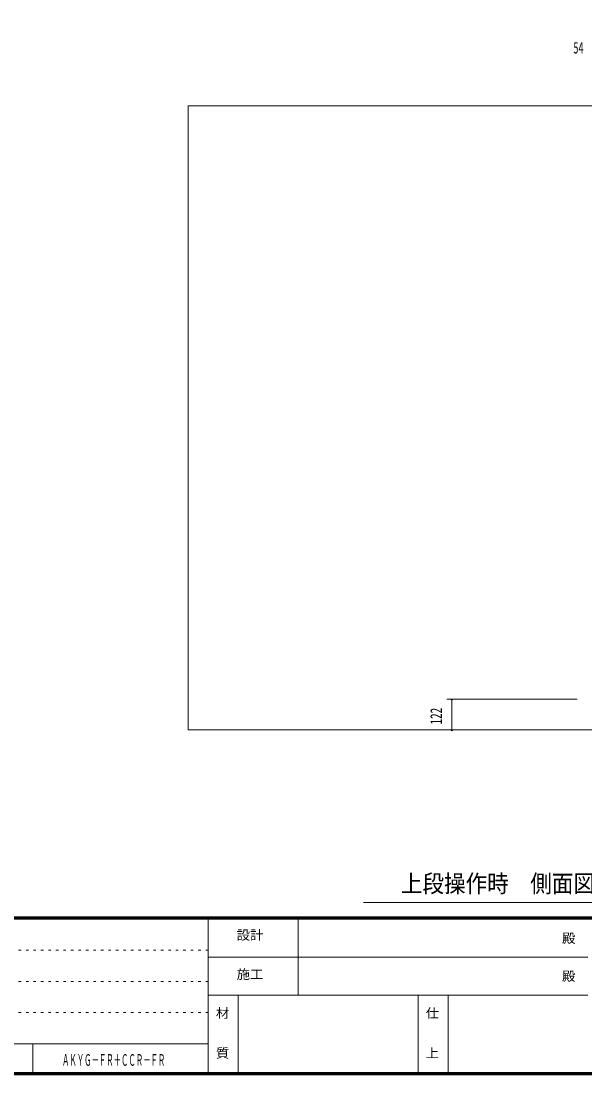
# Model space of a CAD drawing. Units: millimetres, scale not verified. Extents: x -5740 to 5856, y -4020 to 4020.
# Drawn here: x 810 to 3068, y -4020 to 202 of the extents above; entities that cross this region are included whole.
import ezdxf
from ezdxf.enums import TextEntityAlignment as Align

# ---------------------------------------------------------------- set-up
doc = ezdxf.new("R2010")
doc.units = ezdxf.units.MM
doc.header["$LTSCALE"] = 10
doc.linetypes.add('USER1', pattern=[3, 1, -2])
doc.linetypes.add('USER5', pattern=[25, 6, -5, 2, -5, 2, -5])
doc.layers.add('0-2_0-F1TEXT', color=7, linetype='Continuous')
for name, color, linetype, lineweight in [('0-3_2-03BODL', 2, 'Continuous', 18), ('0-9_2-F', 7, 'USER5', 9), ('0-A_F-F4PAPAER', 5, 'Continuous', 18), ('0-F_2ラック-F寸法', 3, 'Continuous', 18)]:
    doc.layers.add(name, color=color, linetype=linetype, lineweight=lineweight)
doc.styles.add('ＭＳ ゴシック', font='')
doc.styles.get('ＭＳ ゴシック').set_extended_font_data('MS Gothic')

msp = doc.modelspace()

# ---------------------------------------------------------------- linework, layer by layer
at = {"layer": '0-3_2-03BODL', "color": 7}
for p, q in [((1479.71, -136.6), (1479.71, -2636.6)), ((4949.69, -136.6), (1479.71, -136.6)), ((4949.69, -2636.6), (1479.71, -2636.6))]:
    msp.add_line(p, q, dxfattribs=at)
at = {"layer": '0-9_2-F', "color": 3, "linetype": 'Continuous', "lineweight": 18}
msp.add_line((4101.8, -3329.36), (2181.8, -3329.36), dxfattribs=at)
at = {"layer": '0-A_F-F4PAPAER'}
for p, q in [((-5730.1, -3385.87), (5729.9, -3385.87)), ((5729.9, -3386.87), (-5730.1, -3386.87)), ((-5730.1, -3387.87), (5729.9, -3387.87)), ((5729.9, -3388.87), (-5730.1, -3388.87)), ((-5730.1, -3389.87), (5729.9, -3389.87)), ((5729.9, -3390.87), (-5730.1, -3390.87)), ((-5730.1, -3391.87), (5729.9, -3391.87)), ((5729.9, -3392.87), (-5730.1, -3392.87)), ((-5730.1, -3393.87), (5729.9, -3393.87)), ((5729.9, -3394.87), (-5730.1, -3394.87)), ((-5730.1, -3395.87), (5729.9, -3395.87)), ((1559.9, -3395.87), (1559.9, -4019.87)), ((1919.9, -3699.87), (1919.9, -3395.87)), ((3079.9, -3547.87), (1559.9, -3547.87)), ((1559.9, -3699.87), (3079.9, -3699.87)), ((1679.9, -4019.87), (1679.9, -3699.87)), ((2399.9, -4019.87), (2399.9, -3699.87)), ((2519.9, -3699.87), (2519.9, -4019.87)), ((856.7, -4019.87), (856.7, -3895.07))]:
    msp.add_line(p, q, dxfattribs=at)
at = {"layer": '0-A_F-F4PAPAER', "color": 6, "linetype": 'USER1'}
for p, q in [((1559.9, -3520.67), (-5740.1, -3520.67)), ((-5740.1, -3645.47), (1559.9, -3645.47)), ((1559.9, -3770.27), (-5740.1, -3770.27))]:
    msp.add_line(p, q, dxfattribs=at)
at = {"layer": '0-A_F-F4PAPAER'}
for points in [[(5739.9, 4020.13), (-5740.1, 4020.13), (-5740.1, -4019.87), (5739.9, -4019.87)], [(5738.9, 4019.13), (5738.9, -4018.87), (-5739.1, -4018.87), (-5739.1, 4019.13)], [(5737.9, 4018.13), (5737.9, -4017.87), (-5738.1, -4017.87), (-5738.1, 4018.13)], [(5736.9, 4017.13), (5736.9, -4016.87), (-5737.1, -4016.87), (-5737.1, 4017.13)], [(5735.9, 4016.13), (5735.9, -4015.87), (-5736.1, -4015.87), (-5736.1, 4016.13)], [(5734.9, 4015.13), (5734.9, -4014.87), (-5735.1, -4014.87), (-5735.1, 4015.13)], [(5733.9, 4014.13), (5733.9, -4013.87), (-5734.1, -4013.87), (-5734.1, 4014.13)], [(5732.9, 4013.13), (5732.9, -4012.87), (-5733.1, -4012.87), (-5733.1, 4013.13)], [(5731.9, 4012.13), (5731.9, -4011.87), (-5732.1, -4011.87), (-5732.1, 4012.13)], [(5730.9, 4011.13), (5730.9, -4010.87), (-5731.1, -4010.87), (-5731.1, 4011.13)], [(5729.9, 4010.13), (5729.9, -4009.87), (-5730.1, -4009.87), (-5730.1, 4010.13)]]:
    msp.add_lwpolyline(points, close=True, dxfattribs=at)
msp.add_lwpolyline([(1559.9, -3895.07), (556.7, -3895.07), (556.7, -4019.87)], dxfattribs=at)
at = {"layer": '0-F_2ラック-F寸法'}
for p, q in [((2514.75, -2514.62), (3037.01, -2514.62)), ((2538.75, -2514.62), (2530.75, -2514.62)), ((2534.75, -2514.62), (2534.75, -2636.6)), ((2538.75, -2636.6), (2530.75, -2636.6))]:
    msp.add_line(p, q, dxfattribs=at)
for centre in [(2534.75, -2514.62), (2534.75, -2636.6)]:
    msp.add_arc(centre, 4, 180, 0, dxfattribs=at)

# ---------------------------------------------------------------- texts
at = {"layer": '0-2_0-F1TEXT', "style": 'ＭＳ ゴシック', "width": 0.45}
msp.add_text('ＡＫＹＧ－ＦＲ＋ＣＣＲ－ＦＲ', height=46.89, dxfattribs=at).set_placement((974.1, -3997.47), align=Align.BOTTOM_LEFT)
at = {"layer": '0-9_2-F', "style": 'ＭＳ ゴシック', "width": 0.9}
msp.add_text('上段操作時\u3000側面図\u3000Ｓ＝１／２０', height=70.33, dxfattribs=at).set_placement((2331.3, -3309.36), align=Align.BOTTOM_LEFT)
at = {"layer": '0-A_F-F4PAPAER', "color": 7, "style": 'ＭＳ ゴシック', "width": 1.05}
for s, p in [('設計', (1673.46, -3489.56)), ('殿', (2976.46, -3502.34)), ('施工', (1673.46, -3646.34)), ('殿', (2976.46, -3654.34)), ('材', (1590.46, -3802.34)), ('仕', (2430.46, -3802.34)), ('質', (1590.46, -3962.34)), ('上', (2430.46, -3962.34))]:
    msp.add_text(s, height=37.51, dxfattribs=at).set_placement(p, align=Align.BOTTOM_LEFT)
at = {"layer": '0-F_2ラック-F寸法', "color": 7, "style": 'ＭＳ ゴシック', "width": 0.65}
msp.add_text('54', height=46.89, dxfattribs=at).set_placement((3021.57, 58.2), align=Align.BOTTOM_LEFT)
at = {"layer": '0-F_2ラック-F寸法', "color": 7, "style": 'ＭＳ ゴシック', "width": 0.7}
msp.add_text('122', height=46.89, rotation=90, dxfattribs=at).set_placement((2509.95, -2615.99), align=Align.BOTTOM_LEFT)

doc.saveas('drawing.dxf')
